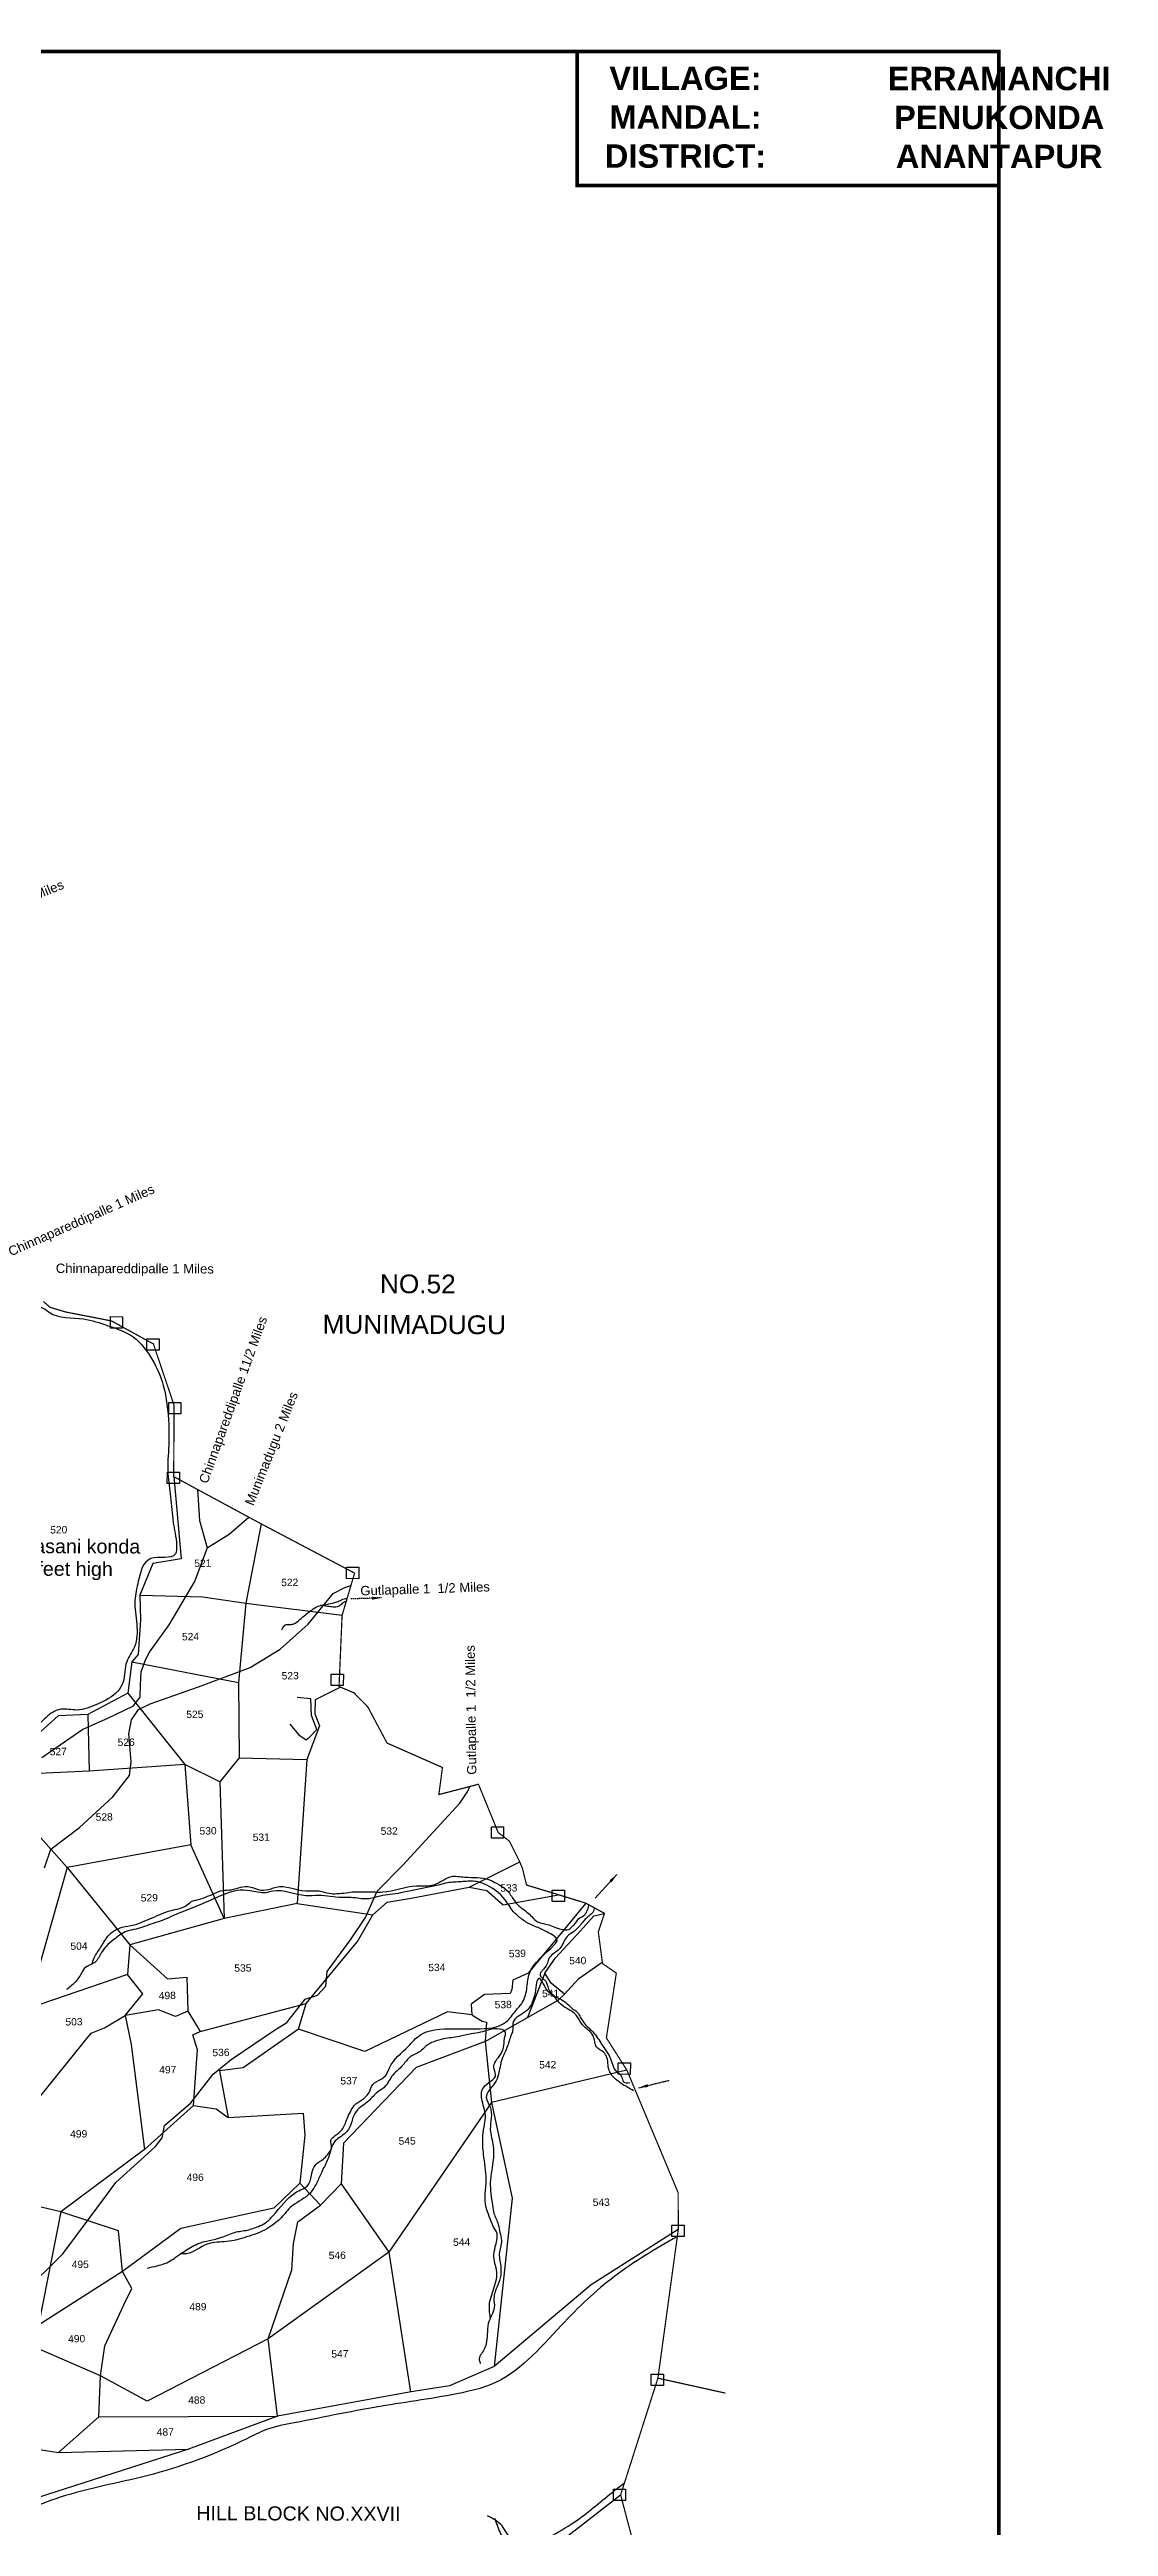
# Model space of a CAD drawing. Header units: feet. Extents: x 779776 to 786536, y 1561470 to 1570118.
# Drawn here: x 784276 to 786536, y 1564830 to 1570118 of the extents above; entities that cross this region are included whole.
import ezdxf
from ezdxf.enums import TextEntityAlignment as Align

# ---------------------------------------------------------------- set-up
doc = ezdxf.new("R2010")
doc.units = ezdxf.units.FT
doc.header["$MEASUREMENT"] = 0
doc.linetypes.add('ACAD_ISO02W100', pattern=[15, 12, -3])
doc.linetypes.add('HIDDEN2', pattern=[0.1875, 0.125, -0.0625])
for name, color, linetype in [('CSMark', 72, 'Continuous'), ('Hills', 23, 'Continuous'), ('PLOT', 7, 'Continuous'), ('PLOT NO', 7, 'Continuous'), ('ROADS', 6, 'Continuous'), ('STREAM', 4, 'Continuous'), ('TEXT', 7, 'Continuous'), ('VILLAGE STONES', 240, 'Continuous')]:
    doc.layers.add(name, color=color, linetype=linetype)
doc.layers.add('VILLAGE BOUNDRY', color=5, linetype='HIDDEN2', lineweight=100)
doc.styles.get("Standard").update_dxf_attribs({"font": 'arial.ttf'})
doc.linetypes.add('DOTS', pattern='A,1e-06,-3,["●",Standard,S=3,R=0,X=-1.25,Y=-1.25],-3', length=6.000001)
doc.dimstyles.get("Standard").update_dxf_attribs({"dimtxt": 0.18, "dimasz": 20, "dimexe": 0.18, "dimexo": 0.0625, "dimgap": 0.09, "dimtad": 0, "dimtih": 1, "dimtoh": 1, "dimdec": 4, "dimzin": 0, "dimdsep": 46, "dimtxsty": 'Standard', "dimcen": 0.09, "dimadec": 0, "dimazin": 0, "dimtfac": 1, "dimtdec": 4, "dimtofl": 0, "dimtmove": 0, "dimatfit": 3, "dimfxl": 1, "dimtolj": 1, "dimtzin": 0, "dimarcsym": 0})

msp = doc.modelspace()

# ---------------------------------------------------------------- linework, layer by layer
at = {"layer": 'CSMark', "color": 5, "const_width": 8}
for points in [[(779780.4, 1570114.1), (786302.2, 1570114.1), (786302.2, 1561474.4), (779780.4, 1561474.4)], [(786302.2, 1570114.1), (785401.7, 1570114.1), (785401.7, 1569827.7), (786302.2, 1569827.7)]]:
    msp.add_lwpolyline(points, close=True, dxfattribs=at)
at = {"layer": 'Hills'}
msp.add_lwpolyline([(784788.3, 1566542.5), (784808, 1566519.5), (784823, 1566509.2), (784830.1, 1566514.5), (784846, 1566531.4), (784834.6, 1566560.9), (784833.5, 1566596.5), (784804.2, 1566599.2)], dxfattribs=at)
at = {"layer": 'Hills', "color": 238}
for points in [[(784242, 1567430.7), (784109, 1567381.8), (784075.5, 1567359), (784048.2, 1567309.1), (784021.4, 1567254.8), (784020.5, 1567226.7), (784022.1, 1567210.7), (784048.5, 1567206.4), (784056.8, 1567192.3), (784057.3, 1567157.1), (784042.9, 1567140.9), (784028.3, 1567136.2), (784026.3, 1567120.6), (784025.2, 1567107.2), (784069.1, 1567094.1), (784069.6, 1567092), (784087.5, 1567058.9), (784087.8, 1567011.7), (784091.7, 1566990), (784113.6, 1566957.4), (784125.4, 1566909.3), (784131.7, 1566871), (784129.5, 1566832.5), (784095.2, 1566792.1), (784054, 1566741.6), (784036.2, 1566697.9), (784022.9, 1566676.5), (784016.2, 1566652.9), (784029.6, 1566617.5), (784064.5, 1566572.5), (784065.9, 1566528.4), (784075, 1566493.7), (784090.1, 1566485.4), (784147, 1566496.3), (784196.1, 1566513.9), (784240, 1566530.7), (784268, 1566557.1), (784299.6, 1566574.4), (784333.6, 1566572.8), (784377.7, 1566585.4), (784421, 1566613), (784432.5, 1566632.7), (784440.2, 1566676), (784456.6, 1566707.4), (784457.8, 1566806.6), (784465, 1566847.6), (784491.6, 1566896.2), (784544.2, 1566906), (784546.7, 1566924.5), (784539.3, 1566974.2), (784533.9, 1567027.9), (784528.1, 1567077.1), (784529.9, 1567138.1), (784526.2, 1567225.7), (784518.4, 1567265.9), (784490.9, 1567327.2), (784447.4, 1567373.7), (784399.8, 1567393.4), (784347.9, 1567408), (784274.5, 1567422.2), (784256.9, 1567432.7), (784242, 1567430.7)], [(785615.7, 1565448.9), (785482, 1565363.8), (785367.8, 1565258.7), (785216.3, 1565131.8), (785166.9, 1565117.5), (784992.5, 1565087.7), (784798, 1565051), (784738.7, 1565036.5), (784696.6, 1565017), (784483.4, 1564937.9), (784298, 1564891.9), (784224.5, 1564864.8), (784162.9, 1564837.9), (784066.8, 1564759.3), (783974, 1564663.6), (783891.9, 1564563.8), (783881.9, 1564527.5), (783880.5, 1564445), (783896.5, 1564420.4), (783952.1, 1564400.1), (784013.8, 1564399.6), (784055, 1564393.9), (784161.6, 1564381.5), (784261.6, 1564381), (784319, 1564378.3), (784453.9, 1564384.1), (784573.8, 1564424.9), (784650.6, 1564458), (784716.3, 1564472.6), (784819.4, 1564453.7), (784915.6, 1564451), (784968.8, 1564452.5), (785128.8, 1564470), (785162.5, 1564493.4), (785184, 1564505.4), (785210.5, 1564521.4), (785249.9, 1564636), (785279.4, 1564741.6), (785297.7, 1564768.6), (785395.5, 1564838.7), (785476.5, 1564902.4), (785502.7, 1564922.6)]]:
    msp.add_spline(points, degree=3, dxfattribs=at)
at = {"layer": 'PLOT'}
for points in [[(784540.5, 1567071.2), (784556.5, 1566895.3), (784496.1, 1566885.8), (784468.5, 1566817.8), (784470, 1566765.1), (784464.9, 1566691.5), (784451.5, 1566675.8), (784442.5, 1566608.8), (784357.4, 1566563), (784294.1, 1566560.4), (784249.9, 1566520.4), (784172.1, 1566492.3), (784127.3, 1566474.9), (784068.8, 1566473.7)], [(784727, 1566970.4), (784694.2, 1566800.6), (784678.6, 1566631.2), (784680.5, 1566470.7), (784639.1, 1566419.4), (784564.4, 1566456.3), (784360.2, 1566442.4), (784191.2, 1566434.4), (784167.5, 1566409.6), (784182.1, 1566384), (784105, 1566334), (784104.9, 1566300.8), (783941.3, 1566289.6), (783871.6, 1566282.3), (783830, 1566270.5), (783755, 1566285.7), (783645.9, 1566284.4)], [(784468.5, 1566817.8), (784602.7, 1566814.2), (784694.2, 1566800.6)], [(784694.2, 1566800.6), (784900, 1566775)], [(784451.5, 1566675.8), (784678.6, 1566631.2)], [(784896.6, 1566621.6), (784842.7, 1566594.8), (784842.1, 1566564.3), (784851.7, 1566538.8), (784824.6, 1566467.1), (784804.3, 1566159.4), (784648.5, 1566127.5), (784447.2, 1566071.6), (784442.1, 1566007.8), (784228, 1565934.8), (784003.5, 1565968.6), (784000.3, 1565988.1), (783932.2, 1565991.8), (783831.9, 1565995.2), (783818.4, 1566037.6), (783788.6, 1566038.4), (783786.4, 1566047.1), (783770.8, 1566048.5), (783757.9, 1566149.1), (783741.2, 1566138.9), (783727.7, 1566158.3), (783729.5, 1566169.3), (783689, 1566242.6), (783680.6, 1566284.9)], [(784442.5, 1566608.8), (784564.4, 1566456.3)], [(784357.4, 1566563), (784360.2, 1566442.4)], [(784680.5, 1566470.7), (784824.6, 1566467.1)], [(784639.1, 1566419.4), (784648.5, 1566127.5), (784577, 1566285), (784313.1, 1566236.8), (784228, 1565934.8)], [(784564.4, 1566456.3), (784577, 1566285)], [(784182.1, 1566384), (784313.1, 1566236.8), (784447.2, 1566071.6), (784527.1, 1565999.1), (784568.5, 1566002.3), (784570.9, 1565930), (784544.5, 1565918.6), (784508.1, 1565932.8), (784436.6, 1565920.3), (784449.4, 1565858.9), (784478.1, 1565634.6), (784299.8, 1565501.3), (784181.9, 1565529.3), (784047.3, 1565550.9), (783872.9, 1565545.9)], [(784804.3, 1566159.4), (784965.4, 1566135.5), (784996.1, 1566162.6), (785047.6, 1566171.3), (785171.2, 1566194.9), (785279.2, 1566248.8)], [(785420.3, 1566160.4), (785297, 1566010.6), (785264.8, 1565995.9), (785262.7, 1565975.8), (785258.9, 1565967.2), (785204.1, 1565965.3), (785175.6, 1565944.8), (785177.2, 1565921.8), (785125.1, 1565928.5), (784948.8, 1565844), (784807.2, 1565891.3), (784823.5, 1565946.2), (784932.8, 1566078.6), (784965.4, 1566135.5)], [(785171.2, 1566194.9), (785208.7, 1566187.3), (785244, 1566157.1), (785361.7, 1566178.5)], [(785177.2, 1565921.8), (785198.7, 1565908.5), (785208.6, 1565906.5), (785205.3, 1565864.9), (785361.1, 1565953.6), (785375, 1565966.4), (785346.4, 1565989.4), (785332.6, 1566011), (785355.8, 1566043.6), (785408.7, 1566101.2), (785437.4, 1566133.2), (785460.2, 1566138.6)], [(783811.4, 1565674.7), (783967.7, 1565679.7), (784048, 1565674), (784062.2, 1565698.2), (784084.7, 1565698.4), (784087, 1565683.4), (784116.6, 1565679.7), (784120.2, 1565708.8), (784188.7, 1565714.7), (784198.1, 1565701.4), (784219.5, 1565702.6), (784364.5, 1565882.9), (784392.8, 1565894), (784436.6, 1565920.3), (784474.7, 1565966.8), (784442.1, 1566007.8)], [(785332.6, 1566011), (785295.7, 1565916.4)], [(785375, 1565966.4), (785405.4, 1565999.8), (785455.5, 1566034.2)], [(784570.9, 1565930), (784596.8, 1565886.7), (784823.5, 1565946.2)], [(784582.8, 1565728.6), (784591, 1565847.2), (784581.2, 1565879.5), (784596.8, 1565886.7)], [(784807.2, 1565891.3), (784689.1, 1565808.6), (784638, 1565802.2), (784656.7, 1565702.9), (784817.1, 1565712.2), (784820.6, 1565664.9), (784809.5, 1565562.5), (784853.7, 1565515.8), (784898.3, 1565561.5), (784999.6, 1565415), (785045.8, 1565116.6)], [(785205.3, 1565864.9), (785057.9, 1565809.2), (784903.2, 1565647.9), (784898.3, 1565561.5)], [(785205.3, 1565864.9), (785219.2, 1565734.7), (785262.9, 1565530.5), (785224.3, 1565171.1)], [(785508.1, 1565803.5), (785219.2, 1565734.7), (784999.6, 1565415), (784742.1, 1565230.4), (784483.9, 1565097.2), (784384, 1565151.4), (784176.4, 1565241.8), (784063.8, 1565163.3), (783844.8, 1565217.9)], [(784478.1, 1565634.6), (784582.8, 1565728.6), (784630.9, 1565721.1), (784656.7, 1565702.9)], [(784809.5, 1565562.5), (784754.5, 1565509), (784555.5, 1565465.5), (784431.3, 1565373.7), (784252, 1565259.6)], [(784294.4, 1564987.8), (784380.5, 1565063.9), (784762.2, 1565064.8), (784742.1, 1565230.4), (784792.6, 1565377.7), (784796.5, 1565433.8), (784805.7, 1565479.9), (784853.7, 1565515.8)], [(785617.7, 1565463.8), (785431.8, 1565345.4), (785224.3, 1565171.1), (785129.3, 1565129.5), (785043.4, 1565116.3), (784762.2, 1565064.8), (784572, 1564994.7), (784207.3, 1564877.2), (784062, 1564791)], [(784380.5, 1565063.9), (784384, 1565151.4), (784393.4, 1565215), (784434.3, 1565303.1), (784451.2, 1565338), (784431.3, 1565373.7), (784422.8, 1565461.1), (784299.8, 1565501.3), (784252, 1565259.6)], [(783853.4, 1565092.7), (784044.8, 1565026.8), (784294.4, 1564987.8), (784572, 1564994.7)], [(785299.2, 1564745.5), (785494.6, 1564897)]]:
    msp.add_lwpolyline(points, dxfattribs=at)
at = {"layer": 'ROADS', "color": 6, "linetype": 'DOTS', "ltscale": 3}
for points in [[(784591, 1567043.9), (784595.8, 1566977.1), (784612, 1566919), (784658.7, 1566948.1), (784700.6, 1566984.7)], [(784612, 1566919), (784585.7, 1566848.4), (784529.8, 1566754.5), (784488.2, 1566696.2), (784478.6, 1566677), (784470.3, 1566653.6), (784469, 1566626.9), (784467.9, 1566600.2), (784452.7, 1566580.2), (784400.8, 1566555.4), (784346.3, 1566531.5), (784259, 1566470.5)], [(784264.4, 1566236.1), (784278.5, 1566275.6), (784339.4, 1566321.8), (784410.8, 1566387.3), (784446.2, 1566432.8), (784449.5, 1566462), (784444.8, 1566521.8), (784450.4, 1566551.6), (784465.5, 1566573.6), (784490.1, 1566585.8), (784593.6, 1566622.6), (784703.8, 1566663.6), (784767.8, 1566702.6), (784827.6, 1566756.3), (784880.6, 1566821.4), (784905.6, 1566834.1), (784919, 1566839)], [(784218, 1565326.5), (784304.1, 1565411.7), (784389.1, 1565526), (784416.7, 1565564.2), (784501.7, 1565640.6), (784515.9, 1565659.1), (784521.2, 1565685.7), (784576.8, 1565734.2), (784624.9, 1565795.3), (784663.1, 1565826.9), (784755.9, 1565889.1), (784782.1, 1565905.4), (784821.4, 1565955.1), (784847.3, 1565963.9), (784865.1, 1565983), (784868, 1566014.8), (784918, 1566082.3), (784949.8, 1566130.1), (784974.6, 1566186.2), (785029.5, 1566241.7), (785151.3, 1566374.1), (785168.4, 1566399.8), (785172.4, 1566409.4)]]:
    msp.add_lwpolyline(points, dxfattribs=at)
at = {"layer": 'STREAM'}
for points in [[(784771.6, 1566744.3), (784780.3, 1566755.3), (784790.2, 1566755.3), (784796.9, 1566757), (784807.2, 1566763.5), (784814, 1566769.7), (784835.2, 1566786.3), (784848.8, 1566794.7), (784861.3, 1566797), (784872, 1566799.4), (784888.8, 1566803.6), (784899, 1566808.1), (784910.7, 1566812)], [(784910.1, 1566806.2), (784898.8, 1566799.1), (784891.8, 1566793.8), (784880.9, 1566792.7), (784869.2, 1566794.1), (784854.1, 1566796.2)], [(784484.4, 1565381.2), (784505.2, 1565386.2), (784536.8, 1565398.7), (784545.8, 1565405.3), (784562.4, 1565416.3), (784591.2, 1565432.7), (784642.8, 1565447), (784670.8, 1565457.5), (784697.6, 1565462.5), (784721.6, 1565470.3), (784736.2, 1565477.7), (784752.8, 1565493.4), (784800.7, 1565542.4), (784815.3, 1565550.1), (784825.6, 1565556.3), (784834.6, 1565578.9), (784840.6, 1565597.4), (784849.6, 1565607.3), (784859.3, 1565613.5), (784868.9, 1565623.4), (784877.7, 1565638.8), (784876.3, 1565654.2), (784885.4, 1565664), (784899.9, 1565677.1), (784910.5, 1565699.8), (784917.6, 1565714.9), (784925.8, 1565728.1), (784956.7, 1565754.3), (784965.4, 1565773.1), (784984.5, 1565785.5), (784994.6, 1565794.7), (785001, 1565808.9), (785041.9, 1565855.2), (785061.4, 1565875.2), (785139.7, 1565892.4), (785186.1, 1565892.2), (785250.6, 1565907), (785270.1, 1565930.1), (785285.2, 1565948.8), (785294.7, 1565981.3), (785299.8, 1566010), (785353.5, 1566072), (785359.1, 1566080.6), (785345.3, 1566094.8), (785321.3, 1566106.9), (785296.6, 1566117.8), (785276.6, 1566132.1), (785263.1, 1566145.7), (785252.7, 1566161.4), (785208.7, 1566198.8), (785183.4, 1566206.9), (785154.7, 1566206.1), (785124.8, 1566203.8), (785108.7, 1566199.8), (785053.6, 1566188.3), (785024.9, 1566182.2), (784981, 1566175.3), (784954.2, 1566169.5), (784919.6, 1566172.4), (784899.3, 1566172.2), (784850.1, 1566176.7), (784822.6, 1566176.2), (784752.3, 1566186), (784736.8, 1566182.7), (784703.2, 1566186.8), (784675.8, 1566187.3), (784631.4, 1566172), (784584.2, 1566151.8), (784563.1, 1566143.2), (784540, 1566134.1), (784519.6, 1566124.6), (784496.4, 1566117), (784460.4, 1566105), (784441, 1566100.7), (784412.8, 1566082.6), (784396.1, 1566068.2), (784385.9, 1566054.4), (784371.9, 1566033.8), (784350.2, 1566021.4), (784342.4, 1566008.8), (784331.6, 1565993.4), (784312.7, 1565975.9)], [(784365.7, 1566029.7), (784370.9, 1566043.7), (784384.4, 1566065.6), (784391.7, 1566077.2), (784399.8, 1566089.6), (784430.3, 1566108.9), (784455.6, 1566113.9), (784473.9, 1566120.2), (784494.6, 1566129.1), (784538.2, 1566145.6), (784557.3, 1566150.6), (784570.1, 1566157.2), (784579.7, 1566164.6), (784588.4, 1566167.1), (784627.1, 1566181.3), (784645.4, 1566187.8), (784663.7, 1566189.1), (784683.7, 1566194.5), (784702.6, 1566195.2), (784726.8, 1566188.4), (784748.3, 1566191.2), (784759, 1566194.7), (784822.4, 1566186.5), (784851.2, 1566186.4), (784872.5, 1566181.5), (784888.7, 1566180.7), (784908.5, 1566182.6), (784925.9, 1566184.7), (784950.1, 1566184.6), (784970.7, 1566184.3), (784986.7, 1566184.4), (785058.8, 1566197.5), (785096.3, 1566199.8), (785133.3, 1566217.3), (785161.7, 1566216), (785188.2, 1566215), (785214.8, 1566210), (785229.7, 1566202.9), (785247.7, 1566191.6), (785259.8, 1566177.8), (785273.8, 1566158.3), (785282.6, 1566150.6), (785305.2, 1566131.7), (785317.4, 1566120.7), (785341.2, 1566113.9), (785355.8, 1566108.1), (785372.3, 1566104), (785382.6, 1566104), (785391.8, 1566111), (785398.6, 1566118), (785405, 1566127.1), (785415.7, 1566133.8), (785426.8, 1566155.7)], [(785438.1, 1566149.3), (785436.9, 1566143.6), (785426.6, 1566132.8), (785418.5, 1566125.2), (785412.4, 1566118.3), (785396.1, 1566100.9), (785380.6, 1566089.5), (785364.5, 1566063.4), (785349.9, 1566051.6), (785340.7, 1566040.3), (785337.4, 1566029.8), (785327.1, 1566016.3), (785323, 1566006.4), (785329.2, 1565999.1), (785334.6, 1565993.6), (785343.4, 1565971.4), (785360.8, 1565958), (785371.9, 1565952.2), (785383.1, 1565943.2), (785392, 1565935.1), (785401, 1565928.6), (785405.4, 1565922.5), (785422.2, 1565898), (785432.4, 1565888.6), (785443.2, 1565875.8), (785452.1, 1565862.1), (785457, 1565854.6), (785468.6, 1565837.4), (785472.9, 1565828), (785478.6, 1565812.5), (785485.8, 1565800.4), (785496, 1565791.8), (785501, 1565778.8), (785514, 1565777.3)], [(785522, 1565759.6), (785509.9, 1565767.1), (785498.2, 1565773.7), (785489.3, 1565780.6), (785482.1, 1565786.1), (785469.2, 1565806.2), (785467.7, 1565814.5), (785465.4, 1565830.9), (785458.4, 1565841.8), (785443.4, 1565853.5), (785435.9, 1565877.2), (785413.2, 1565900.5), (785406, 1565911.7), (785391.8, 1565928.5), (785383.4, 1565933.4), (785367.2, 1565944.6), (785349.3, 1565963.6), (785339, 1565972.6), (785332, 1565984.5), (785326.2, 1565994), (785320.3, 1566000.2), (785315.9, 1565992.9), (785313.7, 1565980.9), (785297.1, 1565934.1), (785283.9, 1565923.6), (785265.9, 1565908.5), (785264, 1565887.1), (785261, 1565879), (785251.9, 1565852.3), (785239.2, 1565820.1), (785237.1, 1565810.1), (785233.8, 1565795.4), (785226.2, 1565776.5), (785212.9, 1565759.9), (785207.8, 1565745.6), (785216, 1565725.3), (785216.4, 1565677.7), (785222.7, 1565641.3), (785221.4, 1565602.4), (785217.6, 1565578.2), (785216.4, 1565565), (785221, 1565515.4), (785224.2, 1565497.8), (785233.3, 1565474.5), (785236.8, 1565457.2), (785240.1, 1565440.1), (785235.5, 1565411.8), (785236.9, 1565397.3), (785238.6, 1565366.3), (785231.6, 1565343.3), (785224.1, 1565316.5), (785224.9, 1565297.4), (785211.9, 1565263), (785210, 1565239.5), (785207.6, 1565219.5), (785202.5, 1565206.4), (785192.8, 1565185), (785195.8, 1565177.2)], [(785216.2, 1565275.4), (785214.7, 1565291.8), (785215.7, 1565310.5), (785221.1, 1565329), (785226.9, 1565347.5), (785230.5, 1565367.7), (785224.1, 1565405.3), (785226.9, 1565426.1), (785230.2, 1565440.7), (785230.9, 1565454.1), (785222.6, 1565470.3), (785214.3, 1565491.5), (785207.5, 1565510.6), (785207.5, 1565570.1), (785202, 1565624.5), (785200.2, 1565657.4), (785203.2, 1565682.7), (785206.1, 1565702.2), (785199.1, 1565738.1), (785201.6, 1565766.2), (785227.8, 1565795), (785223.8, 1565809.4), (785227.9, 1565822.8), (785239.3, 1565839.5), (785244.8, 1565852.2), (785246.8, 1565871.2), (785248.6, 1565885), (785230.2, 1565892.1), (785195.6, 1565884.8), (785175.8, 1565881.6), (785149.6, 1565876), (785116.8, 1565870.4), (785077.8, 1565854.1), (785066.6, 1565844), (785045.1, 1565832.1), (785029.9, 1565814.7), (785005.7, 1565790), (784989.9, 1565767), (784975.4, 1565757), (784956.9, 1565738.3), (784930, 1565715.9), (784910.3, 1565672.6), (784885.1, 1565652.6), (784870.9, 1565617.1), (784859.1, 1565592.1), (784848.6, 1565569), (784827.6, 1565537.4), (784789.3, 1565510.4), (784767.1, 1565485.7), (784755.3, 1565476), (784739.5, 1565465.3), (784696, 1565447.7), (784653.8, 1565437.8), (784612.2, 1565432.3), (784567.5, 1565412), (784554.5, 1565412.1)], [(785225.1, 1564847.3), (785237.3, 1564816.7), (785246.1, 1564802.5), (785265.6, 1564793.6), (785282, 1564781.9), (785290.4, 1564764.2), (785303.9, 1564750.6), (785315.6, 1564738.7), (785325.6, 1564722), (785345.8, 1564701.7), (785359, 1564687.8), (785363, 1564683.4), (785377.2, 1564666.9), (785384.7, 1564654.9), (785394.4, 1564635), (785404.5, 1564618), (785427.4, 1564586.7), (785441.5, 1564564.6), (785453.7, 1564537.8), (785468.1, 1564506.5), (785475.3, 1564485.4), (785502.6, 1564437.1), (785518, 1564419.7), (785537.5, 1564394.8), (785546.2, 1564377.1), (785539.3, 1564369.8), (785510.3, 1564381.9), (785472.5, 1564398.8), (785432.2, 1564423.8), (785400.1, 1564435), (785363.5, 1564452.8), (785348.8, 1564465.8), (785260.4, 1564518.3), (785231.8, 1564545.2), (785198.4, 1564571.2), (785181.8, 1564598.1), (785150.1, 1564623.4), (785095.8, 1564670.5), (785066.6, 1564697.1), (785042.7, 1564720.2), (785035.8, 1564732.6)], [(785489.7, 1564590.6), (785483.4, 1564571.5), (785478, 1564557.1), (785471.7, 1564525.8), (785463.5, 1564532), (785459.3, 1564557.2), (785459.1, 1564571.8), (785464, 1564587.3), (785462.1, 1564609.8), (785465.6, 1564631.5), (785466.3, 1564663.7), (785459.4, 1564649.1), (785459, 1564622.2), (785454.2, 1564601.1), (785449.6, 1564581.4), (785447.8, 1564574), (785432.7, 1564593), (785421.8, 1564623.8), (785402.4, 1564661.4), (785393.4, 1564673.9), (785374, 1564688.9), (785307.5, 1564761.7), (785289, 1564779.3), (785251.5, 1564815.5), (785241.4, 1564830.8), (785210.2, 1564852.1)]]:
    msp.add_spline(points, degree=3, dxfattribs=at)
at = {"layer": 'VILLAGE BOUNDRY', "color": 5, "lineweight": -2, "ltscale": 1000, "const_width": 2.61}
msp.add_lwpolyline([(784262.3, 1567445.1), (784276.7, 1567432.6), (784309.6, 1567422.7), (784407.8, 1567403.5), (784497.2, 1567354.4), (784541.4, 1567223.2), (784540.5, 1567071.2), (784727, 1566970.4), (784926.7, 1566865.1), (784900, 1566775), (784893.5, 1566622.9), (784925.4, 1566609.5), (784955.1, 1566579.1), (784995.9, 1566502.3), (785114.2, 1566450.1), (785106.6, 1566392.2), (785191.1, 1566414.3), (785233.1, 1566311.5), (785257.4, 1566292.5), (785278.8, 1566249.5), (785285.2, 1566234.2), (785293.7, 1566199.1), (785361.7, 1566178.5), (785420.3, 1566160.4), (785460.2, 1566138.6), (785447, 1566099), (785455.9, 1566031.5), (785485.4, 1566011), (785464.2, 1565872.8), (785508.1, 1565803.5), (785617.4, 1565542.1), (785617.7, 1565463.8), (785574.2, 1565146.2), (785494.6, 1564897), (785531.5, 1564757.2)], dxfattribs=at)
at = {"layer": 'VILLAGE BOUNDRY', "color": 5, "linetype": 'ACAD_ISO02W100', "lineweight": -2, "ltscale": 1000, "const_width": 2.61}
msp.add_lwpolyline([(784262.3, 1567445.1), (784276.7, 1567432.6), (784309.6, 1567422.7), (784407.8, 1567403.5), (784497.2, 1567354.4), (784541.4, 1567223.2), (784540.5, 1567071.2), (784727, 1566970.4), (784926.7, 1566865.1), (784900, 1566775), (784893.5, 1566622.9), (784925.4, 1566609.5), (784955.1, 1566579.1), (784995.9, 1566502.3), (785114.2, 1566450.1), (785106.6, 1566392.2), (785191.1, 1566414.3), (785233.1, 1566311.5), (785257.4, 1566292.5), (785278.8, 1566249.5), (785285.2, 1566234.2), (785293.7, 1566199.1), (785361.7, 1566178.5), (785420.3, 1566160.4), (785460.2, 1566138.6), (785447, 1566099), (785455.9, 1566031.5), (785485.4, 1566011), (785464.2, 1565872.8), (785508.1, 1565803.5), (785617.4, 1565542.1), (785617.7, 1565463.8), (785574.2, 1565146.2), (785494.6, 1564897), (785531.5, 1564757.2)], dxfattribs=at)
at = {"layer": 'VILLAGE BOUNDRY', "color": 5, "linetype": 'ByBlock', "lineweight": -3, "const_width": 2.61}
msp.add_lwpolyline([(785574.2, 1565146.2), (785718.2, 1565114.3)], dxfattribs=at)
at = {"layer": 'VILLAGE STONES'}
for points in [[(784405.4, 1567412.7), (784431.4, 1567412.6), (784431.3, 1567388.3), (784405.3, 1567388.4)], [(784483.4, 1567365.4), (784509.4, 1567365.3), (784509.3, 1567341), (784483.3, 1567341.1)], [(784529.9, 1567229.5), (784555.9, 1567229.4), (784555.8, 1567205.1), (784529.8, 1567205.2)], [(784527, 1567080.6), (784553, 1567080.5), (784552.9, 1567056.1), (784526.9, 1567056.2)], [(784909.7, 1566877.7), (784935.7, 1566877.6), (784935.7, 1566853.2), (784909.7, 1566853.3)], [(784876.7, 1566649.3), (784902.7, 1566649.2), (784902.6, 1566624.9), (784876.6, 1566625)], [(785218.7, 1566323.3), (785244.8, 1566323.2), (785244.7, 1566298.9), (785218.7, 1566299)], [(785348.7, 1566188.3), (785374.7, 1566188.2), (785374.6, 1566163.9), (785348.6, 1566164)], [(785489.4, 1565819.3), (785515.4, 1565819.2), (785515.3, 1565794.9), (785489.3, 1565795)], [(785604.2, 1565473.1), (785630.2, 1565473), (785630.1, 1565448.7), (785604.1, 1565448.8)], [(785559.9, 1565155.1), (785585.9, 1565155), (785585.8, 1565130.7), (785559.8, 1565130.8)], [(785479.3, 1564909.2), (785505.3, 1564909.1), (785505.2, 1564884.8), (785479.2, 1564884.9)]]:
    msp.add_lwpolyline(points, close=True, dxfattribs=at)

# ---------------------------------------------------------------- texts
at = {"layer": 'PLOT NO'}
for s, p in [('520', (784295.1, 1566957.7)), ('521', (784602.6, 1566886.3)), ('522', (784788.2, 1566845.3)), ('524', (784576.4, 1566729.6)), ('523', (784789.2, 1566646.1)), ('525', (784585.7, 1566563.6)), ('527', (784294.1, 1566484.1)), ('526', (784439.1, 1566504)), ('528', (784392.1, 1566344.5)), ('530', (784613.9, 1566314.8)), ('531', (784727.5, 1566301.2)), ('532', (785000.5, 1566314.4)), ('533', (785255.9, 1566192.9)), ('529', (784488.5, 1566171.9)), ('504', (784338.3, 1566068.7)), ('539', (785274.2, 1566053)), ('540', (785403.1, 1566037.8)), ('535', (784688.2, 1566022)), ('534', (785102.2, 1566023.2)), ('498', (784526.9, 1565963.3)), ('538', (785243.9, 1565943.9)), ('541', (785345.2, 1565967.7)), ('503', (784327.7, 1565907.2)), ('536', (784641.5, 1565841.7)), ('497', (784527.9, 1565804.9)), ('537', (784914.5, 1565781.2)), ('542', (785339, 1565815.5)), ('499', (784337.7, 1565667.8)), ('545', (785038.8, 1565652.7)), ('496', (784586.4, 1565575)), ('543', (785453.3, 1565521.8)), ('546', (784889.7, 1565408.5)), ('544', (785155.2, 1565436.8)), ('495', (784341, 1565389.2)), ('489', (784592.3, 1565298.8)), ('490', (784333.4, 1565230.4)), ('547', (784895.3, 1565198.2)), ('488', (784589.7, 1565099.5)), ('487', (784522.6, 1565031.3))]:
    msp.add_text(s, height=15.67, rotation=0.9203, dxfattribs=at).set_placement(p, align=Align.MIDDLE_CENTER)
at = {"layer": 'TEXT'}
for s, height, rotation, p in [('Chinnapareddipalle 1 Miles ', 20.025, 22.4634, (783996.4, 1568198.7)), ('Chinnapareddipalle 1 Miles ', 20.025, 23.84, (784193, 1567541.3)), ('Chinnapareddipalle 1 Miles ', 20.025, 359.7832, (784288.8, 1567506)), ('Chinnapareddipalle 11/2 Miles ', 20.025, 70.0947, (784612.5, 1567054.7)), ('Munimadugu 2 Miles ', 20.025, 68.1707, (784710.3, 1567007.6)), ('Angasani konda', 30.037, 359.7832, (784168.1, 1566908)), ('264 feet high ', 30.037, 359.7832, (784167.9, 1566859.8)), ('Gutlapalle 1  1/2 Miles ', 20.025, 1.8228, (784939.2, 1566817.4)), ('Gutlapalle 1  1/2 Miles ', 20.025, 90.7634, (785186.8, 1566434.7)), ('HILL BLOCK NO.XXVII', 30.037, 359.7832, (784588.7, 1564843.1))]:
    msp.add_text(s, height=height, rotation=rotation, dxfattribs=at).set_placement(p)
at = {"layer": 'TEXT', "color": 1}
for s, p in [('NO.52', (784980.8, 1567462.9)), ('MUNIMADUGU', (784858.3, 1567376.6))]:
    msp.add_text(s, height=40.05, rotation=359.7832, dxfattribs=at).set_placement(p)
at = {"layer": 'VILLAGE STONES', "char_height": 49.868, "attachment_point": 2}
for s, insert, width in [('{\\fArial|b1|i0|c0|p34;VILLAGE:\\PMANDAL:\\PDISTRICT:}', (785633, 1570081.9), 338.112), ('{\\fArial|b1|i0|c0|p34;\\C1;ERRAMANCHI\\PPENUKONDA\\PANANTAPUR }', (786302.6, 1570081.2), 953.389)]:
    msp.add_mtext(s, dxfattribs=dict(at, insert=insert, width=width))

# ---------------------------------------------------------------- leaders
at = {"layer": 'TEXT'}
msp.add_leader([(785486.5, 1566221.6), (785440.3, 1566171.3)], dimstyle='Standard', override={"dimasz": 20, "dimgap": 0.09, "dimtad": 0}, dxfattribs=at)
at = {"layer": 'VILLAGE BOUNDRY'}
for points in [[(784984.1, 1566812.3), (784918.7, 1566809.9)], [(785533.3, 1565766.2), (785598.9, 1565782.5)]]:
    msp.add_leader(points, dimstyle='Standard', override={"dimgap": 0.09, "dimtad": 0}, dxfattribs=at)

doc.saveas('drawing.dxf')
